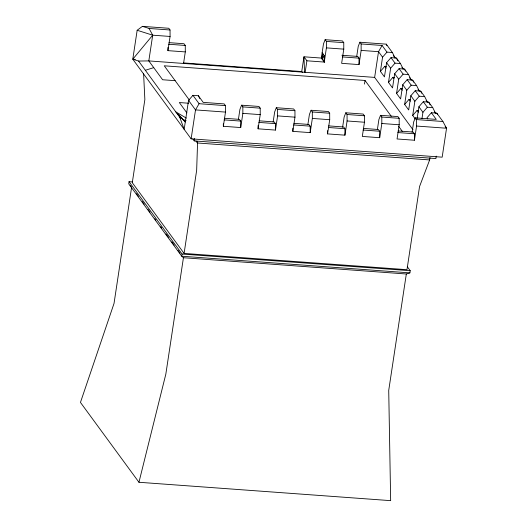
<?xml version="1.0" encoding="UTF-8"?>
<svg xmlns="http://www.w3.org/2000/svg" width="527" height="527" viewBox="0 0 527 527"><rect width="100%" height="100%" fill="white"/><g stroke="black" fill="none" stroke-linecap="round" stroke-linejoin="round"><path stroke-width="0.79" d="M183.554 63.451L185.3 51.916L167.929 50.645L170.076 36.455L170.043 29.993L168.785 28.274L142.409 26.35L137.165 30.27L132.784 59.208L191.13 138.845L442.173 157.171L446.547 128.232L442.917 121.5L436.784 113.134L431.382 112.738L426.975 117.798L427.871 119.023M132.33 181.92L129.049 181.683L128.726 183.844L181.749 256.214L183.436 257.723L406.324 273.994L409.887 272.874L410.217 270.713L407.299 266.728M142.409 26.35L149.069 28.458L152.705 35.184L148.812 60.915L162.619 79.755L175.148 80.671M131.638 187.019L114.03 303.433L80.453 402.424L138.95 482.271L390.659 500.65L388.722 390.415L406.324 273.994M238.375 119.609L239.93 109.359L241.57 105.183L242.828 106.895L242.861 113.358L240.714 127.554L223.343 126.282L225.49 112.093L225.457 105.624L224.199 103.911L203.224 102.383L198.35 95.73L192.948 95.334L188.541 100.393L184.167 129.332L178.989 115.077L185.28 121.961L175.82 111.882L186.341 118.101M191.13 138.845L195.51 109.899L199.081 103.7L225.457 105.624M436.27 156.144L435.901 158.555L194.246 140.913L194.615 138.502M197.605 141.374L196.663 170.28L184.088 253.415L406.976 269.686L419.551 186.551L429.637 159.938L429.999 157.527M129.049 181.683L182.072 254.054L181.749 256.214L409.887 272.874M183.436 257.723L165.834 374.137L138.95 482.271M273.118 122.145L274.672 111.895L276.313 107.719L277.571 109.432L277.604 115.894L275.456 130.09L258.085 128.819L260.233 114.629L260.2 108.16L258.941 106.447L241.57 105.183M302.465 72.535L301.734 71.54L303.967 56.797L321.786 58.095M307.86 124.682L309.415 114.431L311.055 110.255L312.313 111.968L312.346 118.43L310.199 132.626L292.828 131.355L294.975 117.165L294.942 110.696L293.684 108.984L276.313 107.719M305.153 72.324L306.898 60.796L303.967 56.797L304.547 72.278M325.126 39.69L326.384 41.402L326.411 47.871L324.27 62.061L321.338 58.062L323.486 43.873L325.126 39.69L342.497 40.961L343.756 42.674L343.782 49.136L341.641 63.332L359.012 64.597L361.153 50.408L361.127 43.939L359.869 42.226L358.228 46.409L356.674 56.659M342.603 127.218L344.157 116.968L345.798 112.791L347.056 114.504L347.089 120.966L344.941 135.162L327.57 133.891L329.718 119.701L329.685 113.233L328.426 111.52L311.055 110.255M364.467 84.096L365.02 80.46L164.253 65.803L189.463 100.209M345.798 112.791L363.169 114.056L364.427 115.775L364.46 122.238L362.312 136.427L379.684 137.699L381.831 123.502L381.798 117.04L380.54 115.327L378.9 119.504L377.345 129.754M413.03 129.8L374.638 77.397L378.524 51.672L382.095 45.474L386.97 52.127L392.378 52.522L395.171 58.108L393.313 55.572M401.903 67.291L403.247 69.129L400.448 63.543L396.409 58.029L391.008 57.634L386.601 62.693L384.453 76.889L380.415 71.376L382.562 57.186L386.97 52.127M409.525 77.7L411.323 80.15L408.524 74.564L404.486 69.05L399.084 68.655L394.677 73.714L392.529 87.91L388.491 82.396L390.639 68.207L395.046 63.148L400.448 63.543M418.049 89.333L419.393 91.171L416.6 85.585L412.562 80.071L407.16 79.676L402.753 84.735L400.606 98.931L396.567 93.417L398.715 79.228L403.122 74.169L408.524 74.564M380.54 115.327L397.911 116.592L399.17 118.311L399.202 124.774L397.055 138.97L414.426 140.235L416.574 126.045L416.541 119.576L415.283 117.864L413.642 122.04L412.088 132.29M426.126 100.354L427.469 102.192L424.676 96.606L420.638 91.092L415.23 90.697L410.823 95.756L408.682 109.952L404.644 104.438L406.791 90.249L411.198 85.19L416.6 85.585M415.408 119.135L412.713 115.459L414.861 101.27L419.268 96.21L424.676 96.606M417.114 118.608L418.899 106.777L423.306 101.718L428.708 102.113L432.746 107.627L435.546 113.213L434.65 111.987M421.982 118.595L422.937 112.291L427.344 107.231L432.746 107.627M321.338 58.062L322.979 53.886L322.175 59.208L324.237 55.599L322.142 52.74M170.076 36.455L152.705 35.184L132.784 59.208L138.568 61.04L148.812 60.915L374.638 77.397M380.415 71.376L384.829 66.316L386.37 66.428M388.491 82.396L392.898 77.337L394.446 77.449M396.567 93.417L400.975 88.358L402.516 88.47M404.644 104.438L409.051 99.379L410.592 99.491M412.713 115.459L417.12 110.4L418.669 110.512M145.34 70.275L153.739 67.64M359.869 42.226L386.245 44.149L392.378 52.522M149.069 28.458L170.043 29.993M326.384 41.402L343.756 42.674M361.127 43.939L382.095 45.474M326.411 47.871L343.782 49.136M361.153 50.408L378.524 51.672L382.562 57.186M169.009 42.641L184.009 43.734L185.267 45.454L185.3 51.916M341.931 55.269L357.721 56.422L358.979 58.135L359.012 64.597M168.686 44.242L185.267 45.454M342.398 56.923L358.979 58.135M306.898 60.796L324.718 62.094M133.601 59.268L135.235 59.386M183.403 62.904L301.734 71.54M415.283 117.864L436.257 119.392L431.382 112.738M242.828 106.895L260.2 108.16M277.571 109.432L294.942 110.696M312.313 111.968L329.685 113.233M347.056 114.504L364.427 115.775M381.798 117.04L399.17 118.311M416.541 119.576L442.917 121.5M188.712 103.233L179.318 102.548L186.92 112.93M225.49 112.093L195.51 109.899L188.541 100.393M242.861 113.358L260.233 114.629M277.604 115.894L294.975 117.165M312.346 118.43L329.718 119.701M347.089 120.966L364.46 122.238M381.831 123.502L399.202 124.774M416.574 126.045L446.547 128.232L445.157 126.328M224.423 118.279L239.423 119.372L240.681 121.085L240.714 127.554M259.165 120.815L274.165 121.908L275.423 123.621L275.456 130.09M293.908 123.351L308.908 124.444L310.166 126.157L310.199 132.626M328.65 125.887L343.65 126.981L344.908 128.7L344.941 135.162M363.393 128.423L378.393 129.517L379.651 131.236L379.684 137.699M398.135 130.959L413.135 132.053L414.393 133.772L414.426 140.235M224.1 119.879L240.681 121.085M258.843 122.416L275.423 123.621M293.585 124.952L310.166 126.157M328.328 127.488L344.908 128.7M363.07 130.024L379.651 131.236M397.813 132.56L414.393 133.772M429.637 159.938L197.362 142.982L195.906 140.992M182.072 254.054L410.217 270.713M183.758 119.886L186.136 120.525M137.165 30.27L152.705 35.184M130.182 185.432L131.151 186.486M391.008 57.634L395.046 63.148M399.084 68.655L403.122 74.169M407.16 79.676L411.198 85.19M415.23 90.697L419.268 96.21M423.306 101.718L427.344 107.231M386.601 62.693L390.639 68.207M394.677 73.714L398.715 79.228M402.753 84.735L406.791 90.249M410.823 95.756L414.861 101.27M418.899 106.777L422.937 112.291M384.829 66.316L386.172 68.154M392.898 77.337L393.794 78.563M400.975 88.358L402.318 90.196M409.051 99.379L410.395 101.217M417.12 110.4L418.471 112.238M365.02 80.46L391.265 116.283M398.557 126.236L402.444 131.539M323.044 59.808L323.881 60.954M192.948 95.334L199.081 103.7M138.568 61.04L180.445 118.2M192.796 138.93L194.246 140.913M184.088 253.415L132.29 182.704L144.859 99.57L143.581 73.391M136.48 193.626L138.417 196.268M142.29 201.551L144.22 204.199M148.094 209.482L150.03 212.124M154.872 218.731L155.84 220.055M160.682 226.663L161.651 227.987M166.012 233.935L168.429 237.236M171.822 241.86L174.239 245.167M178.113 250.45L180.05 253.098M178.989 115.077L180.59 118.206M436.784 113.134L437.482 114.53M428.708 102.113L430.111 104.906M420.638 91.092L421.686 93.187M412.562 80.071L413.609 82.166M404.486 69.05L405.533 71.145M396.409 58.029L397.813 60.822M198.35 95.73L199.753 98.523M386.245 44.149L386.897 45.632M324.355 57.219L324.237 55.599L324.27 62.061M327.55 130.663L327.57 133.891M292.808 128.127L292.828 131.355M258.065 125.591L258.085 128.819M223.329 123.858L223.343 126.282M167.909 47.417L167.929 50.645"/></g></svg>
